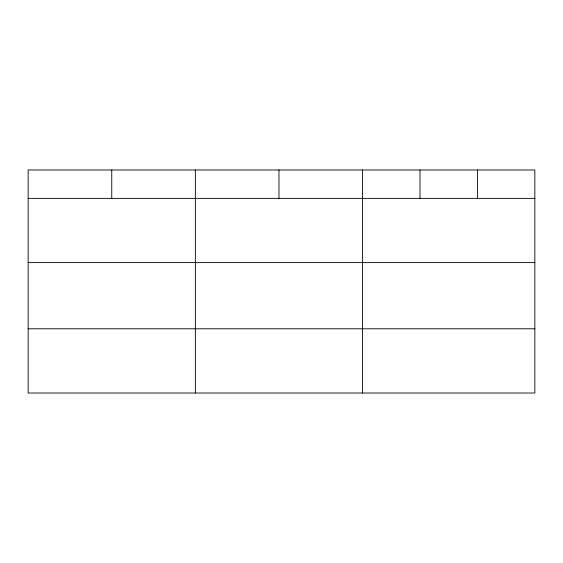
<?xml version="1.0" encoding="UTF-8"?>
<svg xmlns="http://www.w3.org/2000/svg" width="563" height="563" viewBox="0 0 563 563"><rect width="100%" height="100%" fill="white"/><g stroke="black" fill="none" stroke-linecap="round" stroke-linejoin="round"><path stroke-width="0.84" d="M534.85 262.604L534.85 169.977L28.15 169.977L28.15 393.023L534.85 393.023L534.85 262.604L28.15 262.604M28.15 198.373L534.85 198.373M28.15 328.785L534.85 328.785M477.424 169.977L477.424 198.373M419.998 169.977L419.998 198.373M362.572 169.977L362.572 393.023M278.966 169.977L278.966 198.373M195.361 169.977L195.361 393.023M111.756 169.977L111.756 198.373"/></g></svg>
